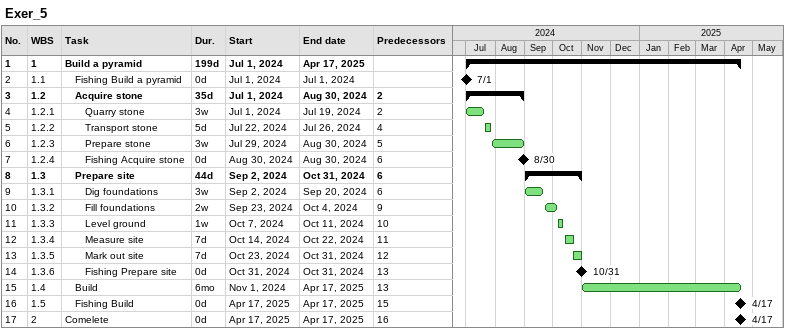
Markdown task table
Exer_5

| ID | WBS | Task | Duration | Start | Finish | Predecessors |
|---|---|---|---|---|---|---|
| 1 | 1 | **Build a pyramid** | 199d | 2024-07-01 | 2025-04-17 |  |
| 2 | 1.1 | Fishing Build a pyramid | 0d | 2024-07-01 | 2024-07-01 |  |
| 3 | 1.2 | **Acquire stone** | 35d | 2024-07-01 | 2024-08-30 | 2 |
| 4 | 1.2.1 | Quarry stone | 3w | 2024-07-01 | 2024-07-19 | 2 |
| 5 | 1.2.2 | Transport stone | 5d | 2024-07-22 | 2024-07-26 | 4 |
| 6 | 1.2.3 | Prepare stone | 3w | 2024-07-29 | 2024-08-30 | 5 |
| 7 | 1.2.4 | Fishing Acquire stone | 0d | 2024-08-30 | 2024-08-30 | 6 |
| 8 | 1.3 | **Prepare site** | 44d | 2024-09-02 | 2024-10-31 | 6 |
| 9 | 1.3.1 | Dig foundations | 3w | 2024-09-02 | 2024-09-20 | 6 |
| 10 | 1.3.2 | Fill foundations | 2w | 2024-09-23 | 2024-10-04 | 9 |
| 11 | 1.3.3 | Level ground | 1w | 2024-10-07 | 2024-10-11 | 10 |
| 12 | 1.3.4 | Measure site | 7d | 2024-10-14 | 2024-10-22 | 11 |
| 13 | 1.3.5 | Mark out site | 7d | 2024-10-23 | 2024-10-31 | 12 |
| 14 | 1.3.6 | Fishing Prepare site | 0d | 2024-10-31 | 2024-10-31 | 13 |
| 15 | 1.4 | Build | 6mo | 2024-11-01 | 2025-04-17 | 13 |
| 16 | 1.5 | Fishing Build | 0d | 2025-04-17 | 2025-04-17 | 15 |
| 17 | 2 | Comelete | 0d | 2025-04-17 | 2025-04-17 | 16 |
